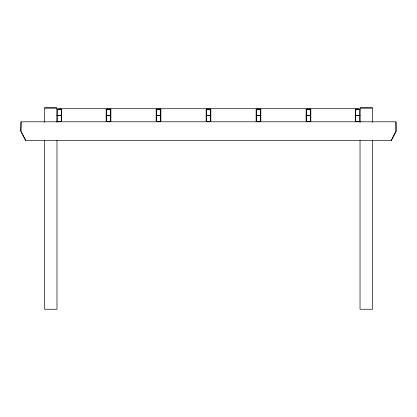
<?xml version="1.0" encoding="UTF-8"?>
<svg xmlns="http://www.w3.org/2000/svg" width="417" height="417" viewBox="0 0 417 417"><rect width="100%" height="100%" fill="white"/><g stroke="black" fill="none" stroke-linecap="round" stroke-linejoin="round"><path stroke-width="0.63" d="M25.646 140.373L20.871 131.261L21.043 121.8L395.957 121.8L395.957 131.173L391.266 140.55L25.734 140.55L20.85 131.173L21.043 121.999M58.536 108.717L358.464 108.717M56.973 109.108L61.659 109.108L61.659 121.608L56.973 121.608M360.027 109.108L355.341 109.108L355.341 121.608L360.027 121.608M56.973 115.358L61.659 115.358M106.179 115.358L110.87 115.358M156.167 115.358L160.858 115.358M206.154 115.358L210.846 115.358M256.142 115.358L260.833 115.358M306.13 115.358L310.821 115.358M355.341 115.358L360.027 115.358M57.171 115.446L61.466 115.446M106.377 115.446L110.672 115.446M156.365 115.446L160.66 115.446M206.352 115.446L210.648 115.446M256.34 115.446L260.635 115.446M306.328 115.446L310.623 115.446M355.534 115.446L359.829 115.446M57.171 121.43L61.466 121.43M106.377 121.43L110.672 121.43M156.365 121.43L160.66 121.43M206.352 121.43L210.648 121.43M256.34 121.43L260.635 121.43M306.328 121.43L310.623 121.43M355.534 121.43L359.829 121.43M395.957 121.999L396.129 131.261L391.354 140.373M372.522 122.27L372.522 107.94L360.027 107.94L360.027 122.27M372.522 140.513L372.522 309.258L360.027 309.258L360.027 140.513M372.329 107.94L360.22 107.94M56.973 122.27L56.973 107.94L44.478 107.94L44.478 122.27M56.973 140.513L56.973 309.258L44.478 309.258L44.478 140.513M56.78 107.94L44.671 107.94M110.87 109.108L106.179 109.108L106.179 121.608L110.87 121.608L110.87 109.108M160.858 109.108L156.167 109.108L156.167 121.608L160.858 121.608L160.858 109.108M210.846 109.108L206.154 109.108L206.154 121.608L210.846 121.608L210.846 109.108M260.833 109.108L256.142 109.108L256.142 121.608L260.833 121.608L260.833 109.108M310.821 109.108L306.13 109.108L306.13 121.608L310.821 121.608L310.821 109.108M61.466 109.306L57.171 109.306L57.171 121.519L61.466 121.519L61.466 109.306M110.672 109.306L106.377 109.306L106.377 121.519L110.672 121.519L110.672 109.306M160.66 109.306L156.365 109.306L156.365 121.519L160.66 121.519L160.66 109.306M210.648 109.306L206.352 109.306L206.352 121.519L210.648 121.519L210.648 109.306M260.635 109.306L256.34 109.306L256.34 121.519L260.635 121.519L260.635 109.306M310.623 109.306L306.328 109.306L306.328 121.519L310.623 121.519L310.623 109.306M359.829 109.306L355.534 109.306L355.534 121.519L359.829 121.519L359.829 109.306"/></g></svg>
